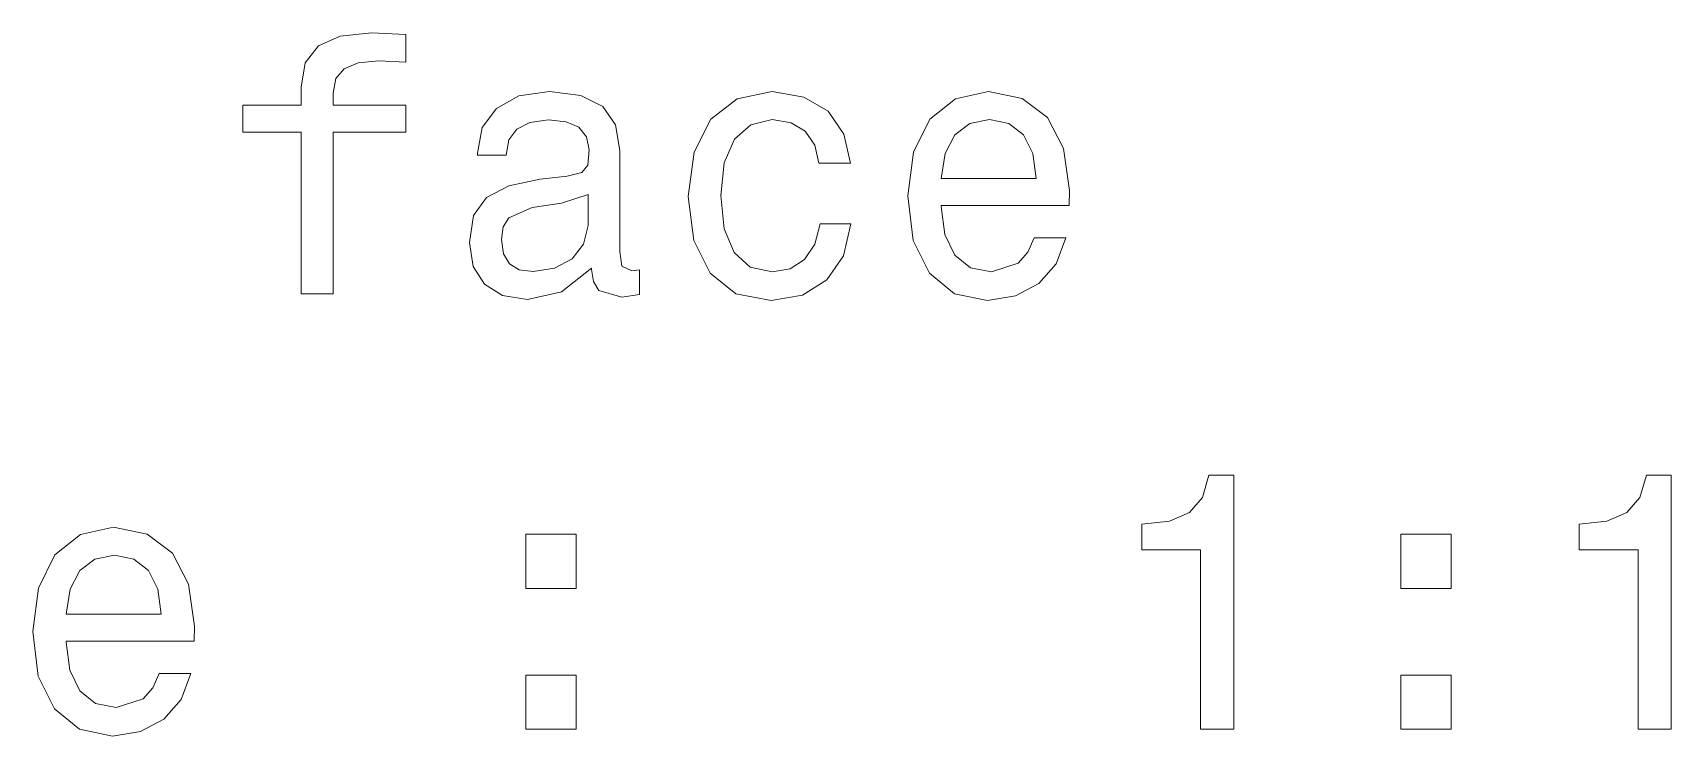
# Model space of a CAD drawing. Extents: x 537 to 786, y 346 to 499.
# Drawn here: x 613.11 to 635.85, y 386 to 395.76 of the extents above; entities that cross this region are included whole.
import ezdxf

# ---------------------------------------------------------------- set-up
doc = ezdxf.new("R2010")
doc.units = 0

msp = doc.modelspace()

# ---------------------------------------------------------------- linework, layer by layer
at = {"color": 7, "lineweight": 13}
for points in [[(616.841, 394.383), (616.841, 392.143), (617.285, 392.143), (617.285, 394.383), (618.294, 394.383), (618.294, 394.761), (617.285, 394.761), (617.285, 394.927), (617.321, 395.129), (617.437, 395.265), (617.633, 395.346), (617.916, 395.376), (618.294, 395.356), (618.294, 395.739), (617.815, 395.764), (617.381, 395.719), (617.079, 395.583), (616.897, 395.346), (616.841, 395.008), (616.841, 394.761), (616.03, 394.761), (616.03, 394.383)], [(620.871, 392.496), (620.871, 392.481), (620.896, 392.31), (620.972, 392.189), (621.29, 392.093), (621.537, 392.133), (621.537, 392.476), (621.431, 392.461), (621.29, 392.527), (621.264, 392.728), (621.264, 394.13), (621.204, 394.488), (621.027, 394.741), (620.72, 394.892), (620.286, 394.947), (619.862, 394.887), (619.55, 394.715), (619.353, 394.448), (619.287, 394.095), (619.287, 394.065), (619.686, 394.065), (619.721, 394.277), (619.832, 394.428), (620.014, 394.519), (620.271, 394.554), (620.518, 394.529), (620.695, 394.453), (620.8, 394.322), (620.836, 394.141), (620.816, 393.929), (620.735, 393.823), (620.533, 393.772), (620.155, 393.732), (619.721, 393.641), (619.414, 393.48), (619.232, 393.228), (619.177, 392.854), (619.227, 392.522), (619.383, 392.275), (619.635, 392.118), (619.983, 392.063), (620.452, 392.169)], [(624.023, 393.954), (624.462, 393.954), (624.371, 394.357), (624.154, 394.675), (623.816, 394.872), (623.378, 394.947), (622.893, 394.847), (622.525, 394.564), (622.293, 394.105), (622.213, 393.49), (622.288, 392.88), (622.515, 392.426), (622.873, 392.143), (623.362, 392.048), (623.796, 392.123), (624.134, 392.335), (624.366, 392.668), (624.467, 393.112), (624.043, 393.112), (623.968, 392.829), (623.826, 392.617), (623.625, 392.486), (623.378, 392.446), (623.07, 392.512), (622.848, 392.713), (622.712, 393.041), (622.666, 393.505), (622.712, 393.959), (622.853, 394.287), (623.08, 394.488), (623.378, 394.559), (623.64, 394.514), (623.836, 394.398), (623.968, 394.206)], [(625.723, 393.369), (627.498, 393.369), (627.503, 393.576), (627.422, 394.156), (627.2, 394.589), (626.847, 394.852), (626.378, 394.947), (625.919, 394.847), (625.566, 394.564), (625.339, 394.105), (625.259, 393.5), (625.334, 392.88), (625.561, 392.426), (625.909, 392.143), (626.363, 392.048), (626.756, 392.113), (627.079, 392.285), (627.316, 392.557), (627.452, 392.92), (627.014, 392.92), (626.923, 392.718), (626.792, 392.567), (626.419, 392.446), (626.131, 392.501), (625.914, 392.678), (625.773, 392.965), (625.723, 393.354)], [(625.723, 393.742), (625.778, 394.09), (625.914, 394.347), (626.121, 394.504), (626.393, 394.559), (626.661, 394.504), (626.867, 394.347), (626.994, 394.09), (627.039, 393.742)], [(620.821, 393.091), (620.76, 392.829), (620.599, 392.628), (620.357, 392.496), (620.059, 392.451), (619.867, 392.476), (619.731, 392.557), (619.646, 392.698), (619.62, 392.895), (619.641, 393.071), (619.721, 393.197), (620.044, 393.339), (620.452, 393.399), (620.821, 393.52)], [(629.323, 386.097), (629.782, 386.097), (629.782, 389.622), (629.439, 389.622), (629.349, 389.314), (629.167, 389.107), (628.89, 388.986), (628.506, 388.946), (628.506, 388.588), (629.323, 388.588)], [(635.396, 386.097), (635.854, 386.097), (635.854, 389.622), (635.512, 389.622), (635.421, 389.314), (635.239, 389.107), (634.962, 388.986), (634.579, 388.946), (634.579, 388.588), (635.396, 388.588)], [(613.579, 387.322), (615.354, 387.322), (615.359, 387.529), (615.278, 388.109), (615.056, 388.542), (614.703, 388.805), (614.234, 388.901), (613.775, 388.8), (613.422, 388.517), (613.195, 388.058), (613.115, 387.453), (613.19, 386.833), (613.417, 386.379), (613.765, 386.097), (614.219, 386.001), (614.612, 386.066), (614.935, 386.238), (615.172, 386.51), (615.308, 386.873), (614.87, 386.873), (614.779, 386.671), (614.648, 386.52), (614.274, 386.399), (613.987, 386.455), (613.77, 386.631), (613.629, 386.919), (613.579, 387.307)], [(619.958, 388.053), (620.654, 388.053), (620.654, 388.805), (619.958, 388.805)], [(632.102, 388.053), (632.798, 388.053), (632.798, 388.805), (632.102, 388.805)], [(613.579, 387.695), (613.634, 388.043), (613.77, 388.3), (613.977, 388.457), (614.249, 388.512), (614.517, 388.457), (614.723, 388.3), (614.849, 388.043), (614.895, 387.695)], [(619.958, 386.097), (620.654, 386.097), (620.654, 386.848), (619.958, 386.848)], [(632.102, 386.097), (632.798, 386.097), (632.798, 386.848), (632.102, 386.848)]]:
    msp.add_lwpolyline(points, close=True, dxfattribs=at)

doc.saveas('drawing.dxf')
